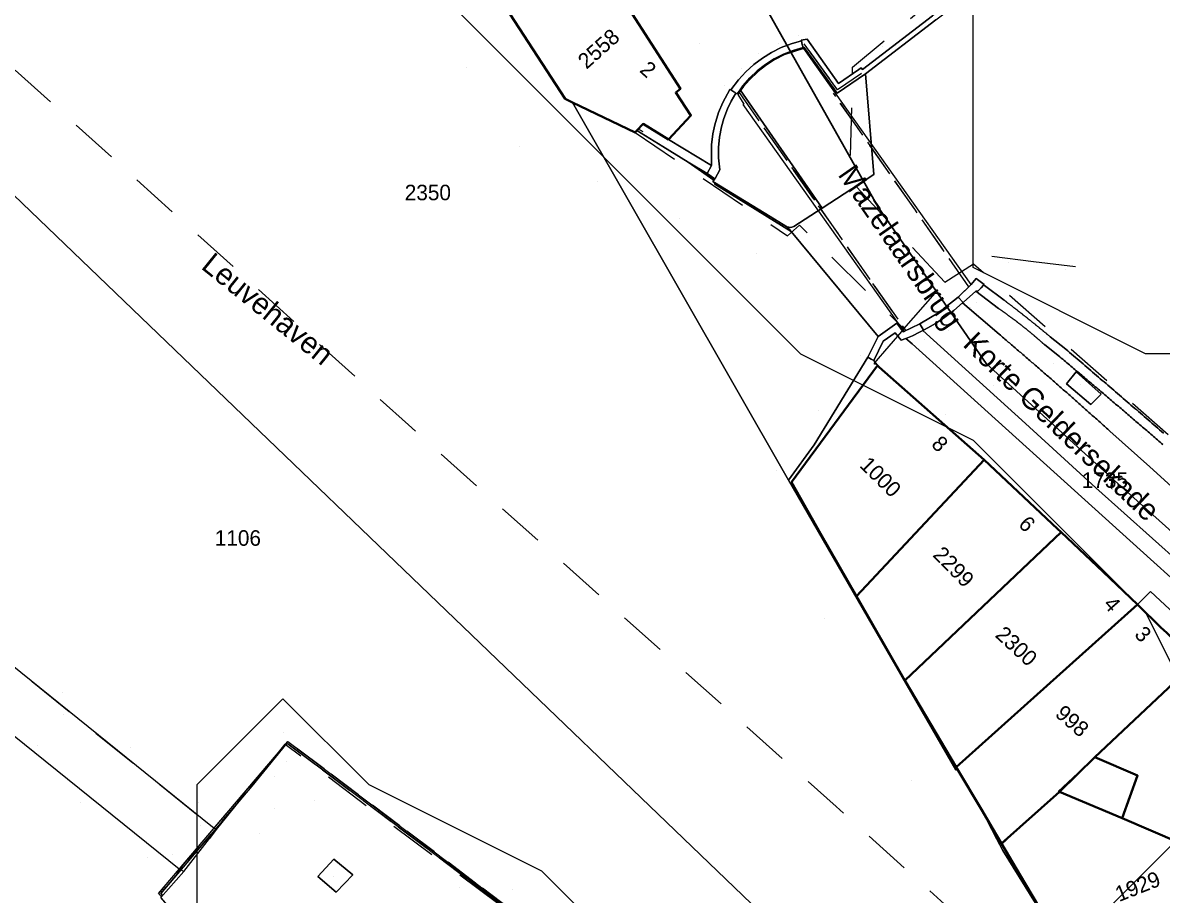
# Model space of a CAD drawing. Header units: metres. Extents: x 0 to 105485, y 0 to 425721.
# Drawn here: x 104727.4 to 104793.5, y 425301.1 to 425351.7 of the extents above; entities that cross this region are included whole.
import ezdxf
from ezdxf.enums import TextEntityAlignment as Align

# ---------------------------------------------------------------- set-up
doc = ezdxf.new("R2010")
doc.units = ezdxf.units.M
doc.header["$MEASUREMENT"] = 0
doc.linetypes.add('IE-TERREINAFSCHEIDING_KUNSTMATIG-SO', pattern=[11, 4, -1, 4, -2])
doc.linetypes.add('KG-PERCEEL-SO', pattern=[19, 5.5, -4, 5.5, -4])
for name, color, linetype, lineweight in [('B-XX-GK-KADEMUUR-G', 150, 'Continuous', 18), ('B-XX-GR-BOOM-G', 90, 'Continuous', 13), ('B-XX-IE-MEUBILAIR-G', 7, 'Continuous', 18), ('B-XX-IE-MEUBILAIR_WATERWEGMEUBILAIR-G', 150, 'Continuous', 18), ('B-XX-IE-TERREINAFSCHEIDING_KUNSTMATIG_HEKWERK-G', 20, 'IE-TERREINAFSCHEIDING_KUNSTMATIG-SO', 18), ('B-XX-IE-TERREINAFSCHEIDING_KUNSTMATIG_MUUR-G', 90, 'IE-TERREINAFSCHEIDING_KUNSTMATIG-SO', 18), ('B-XX-KG-GRENS_PERCEEL-G', 150, 'KG-PERCEEL-SO', 18), ('B-XX-KG-GRENS_PERCEEL-T', 150, 'KG-PERCEEL-SO', 18), ('B-XX-KW-KUNSTWERK_DEK-G', 170, 'Continuous', 18), ('B-XX-KW-KUNSTWERK_REMMINGSWERK-G', 170, 'Continuous', 18), ('B-XX-KW-KUNSTWERK_STEIGER-G', 170, 'Continuous', 18), ('B-XX-OG-BEBOUWING-G', 7, 'Continuous', 35), ('B-XX-OG-BEBOUWING_BORDES-G', 7, 'Continuous', 18), ('B-XX-OG-BEBOUWING_HUISNUMMER-T', 7, 'Continuous', 18), ('B-XX-OG-BEBOUWING_STRAATNAAM-T', 7, 'Continuous', 18), ('B-XX-OG-GRENS-G', 7, 'Continuous', 18), ('B-XX-OG-TERREIN_ERF-G', 7, 'Continuous', 18), ('B-XX-OG-WATER-G', 130, 'Continuous', 18), ('B-XX-OG-WATER_HAVEN-G', 170, 'Continuous', 18), ('B-XX-VH-ONVERHARD_ZAND-G', 210, 'Continuous', 18), ('B-XX-VH-OPENVERHARDING-G', 90, 'Continuous', 18), ('B-XX-VH-OPENVERHARDING_SIERBESTRATING-G', 90, 'Continuous', 18), ('B-XX-VH-OPENVERHARDING_STRAATBAKSTEEN-G', 90, 'Continuous', 18)]:
    doc.layers.add(name, color=color, linetype=linetype, lineweight=lineweight)
doc.layers.add('GIS-WEGVAKKEN', color=2, linetype='Continuous')

msp = doc.modelspace()

# ---------------------------------------------------------------- linework, layer by layer
at = {"layer": 'B-XX-GK-KADEMUUR-G', "ltscale": 0.5}
for points in [[(104772.554, 425350.648), (104772.604, 425350.432), (104772.646, 425350.252), (104772.715, 425350.264), (104774.62, 425347.601), (104776.277, 425348.729), (104780.347, 425351.865), (104781.134, 425352.471), (104784.809, 425355.57), (104788.521, 425358.843), (104795.664, 425365.062), (104819.687, 425386.369), (104819.486, 425386.618), (104795.453, 425365.302), (104788.31, 425359.084), (104784.619, 425355.813), (104780.936, 425352.705), (104780.144, 425352.095), (104776.098, 425348.978), (104776.009, 425349.074), (104775.883, 425348.987), (104774.7, 425348.165), (104772.888, 425350.742), (104772.548, 425350.674)], [(104763.375, 425345.825), (104763.014, 425345.452), (104764.524, 425344.514), (104765.992, 425343.614), (104767.083, 425342.945), (104767.343, 425343.415), (104764.845, 425344.932)], [(104767.083, 425342.945), (104765.992, 425343.614), (104767.48, 425342.567), (104767.541, 425342.647), (104767.344, 425342.785)], [(104767.514, 425342.434), (104767.532, 425342.339), (104771.95, 425339.594), (104771.748, 425339.838), (104770.744, 425340.462)], [(104781.639, 425335.788), (104781.921, 425335.47), (104781.954, 425335.5), (104782.656, 425336.124), (104782.67, 425336.136), (104782.784, 425336.122), (104782.966, 425336.32), (104783.116, 425336.485), (104783.141, 425336.512), (104782.685, 425336.856), (104782.385, 425336.507), (104781.695, 425335.839)], [(104779.427, 425334.236), (104779.636, 425333.869), (104779.886, 425334.011), (104780.327, 425334.261), (104780.869, 425334.618), (104781.388, 425335.007), (104781.892, 425335.445), (104781.921, 425335.47), (104781.639, 425335.788), (104780.934, 425335.213), (104780.552, 425334.922)], [(104776.997, 425333.505), (104776.404, 425332.306), (104776.599, 425332.193), (104776.75, 425332.105), (104777.295, 425333.224), (104777.98, 425333.723), (104778.332, 425333.286), (104778.598, 425333.387), (104778.613, 425333.393), (104778.991, 425333.537), (104779.398, 425333.747), (104779.601, 425333.851), (104779.636, 425333.869), (104779.427, 425334.236), (104778.447, 425333.773), (104778.08, 425334.282)], [(104776.957, 425331.813), (104776.925, 425331.869), (104776.75, 425332.105), (104776.599, 425332.193), (104776.404, 425332.306), (104773.302, 425327.224), (104771.811, 425325.172), (104781.509, 425308.36), (104781.582, 425308.437), (104781.529, 425308.526), (104781.524, 425308.534), (104778.544, 425313.558), (104775.739, 425318.447), (104773.668, 425322.076), (104771.973, 425325.046)], [(104784.146, 425304.114), (104783.646, 425304.956), (104782.984, 425306.072), (104783.882, 425304.36), (104784.238, 425303.7), (104786.729, 425299.673), (104797.486, 425295.824), (104797.352, 425295.188), (104797.224, 425294.37), (104797.322, 425294.352), (104797.449, 425295.167), (104797.587, 425295.81), (104797.299, 425295.928), (104796.505, 425296.253), (104796.344, 425296.307), (104786.795, 425299.755), (104786.337, 425300.42), (104785.236, 425302.276)]]:
    msp.add_lwpolyline(points, close=True, dxfattribs=at)
msp.add_lwpolyline([(104793.539, 425327.901), (104793.428, 425327.997), (104793.318, 425328.093), (104793.207, 425328.189), (104793.096, 425328.284), (104792.985, 425328.38), (104792.875, 425328.476), (104792.764, 425328.571), (104792.653, 425328.667), (104792.542, 425328.763), (104792.431, 425328.858), (104792.321, 425328.954), (104792.21, 425329.049), (104792.099, 425329.145), (104791.988, 425329.241), (104791.877, 425329.336), (104791.766, 425329.432), (104791.655, 425329.527), (104791.544, 425329.623), (104791.434, 425329.718), (104791.323, 425329.814), (104791.212, 425329.909), (104791.101, 425330.005), (104790.99, 425330.1), (104790.879, 425330.196), (104790.768, 425330.291), (104790.657, 425330.387), (104790.546, 425330.482), (104790.435, 425330.578), (104790.324, 425330.673), (104790.213, 425330.768), (104790.102, 425330.864), (104789.991, 425330.959), (104789.88, 425331.055), (104789.769, 425331.15), (104789.658, 425331.245), (104789.546, 425331.341), (104789.435, 425331.436), (104789.324, 425331.531), (104789.213, 425331.626), (104789.102, 425331.722), (104788.991, 425331.817), (104788.88, 425331.912), (104788.769, 425332.007), (104788.657, 425332.103), (104788.546, 425332.198), (104788.435, 425332.293), (104788.324, 425332.388), (104788.213, 425332.484), (104788.101, 425332.579), (104787.99, 425332.674), (104787.879, 425332.769), (104787.879, 425332.769), (104786.97, 425333.49), (104786.97, 425333.49), (104786.944, 425333.512), (104786.917, 425333.534), (104786.891, 425333.556), (104786.864, 425333.578), (104786.838, 425333.6), (104786.812, 425333.622), (104786.785, 425333.644), (104786.759, 425333.666), (104786.732, 425333.688), (104786.706, 425333.71), (104786.679, 425333.731), (104786.653, 425333.753), (104786.626, 425333.775), (104786.6, 425333.797), (104786.573, 425333.819), (104786.547, 425333.841), (104786.52, 425333.862), (104786.494, 425333.884), (104786.467, 425333.906), (104786.441, 425333.928), (104786.414, 425333.95), (104786.388, 425333.971), (104786.361, 425333.993), (104786.334, 425334.015), (104786.308, 425334.036), (104786.281, 425334.058), (104786.254, 425334.08), (104786.228, 425334.101), (104786.201, 425334.123), (104786.174, 425334.145), (104786.148, 425334.166), (104786.121, 425334.188), (104786.094, 425334.21), (104786.068, 425334.231), (104786.041, 425334.253), (104786.014, 425334.274), (104785.987, 425334.296), (104785.961, 425334.317), (104785.934, 425334.339), (104785.907, 425334.36), (104785.88, 425334.382), (104785.853, 425334.403), (104785.827, 425334.425), (104785.8, 425334.446), (104785.773, 425334.468), (104785.746, 425334.489), (104785.719, 425334.51), (104785.692, 425334.532), (104785.666, 425334.553), (104785.639, 425334.575), (104785.612, 425334.596), (104785.585, 425334.617), (104785.558, 425334.639), (104785.531, 425334.66), (104785.504, 425334.681), (104785.477, 425334.703), (104785.45, 425334.724), (104785.423, 425334.745), (104785.396, 425334.766), (104785.369, 425334.788), (104785.342, 425334.809), (104785.315, 425334.83), (104785.288, 425334.851), (104785.261, 425334.872), (104785.234, 425334.894), (104785.207, 425334.915), (104785.18, 425334.936), (104785.153, 425334.957), (104785.126, 425334.978), (104785.099, 425334.999), (104785.071, 425335.02), (104785.044, 425335.041), (104785.017, 425335.062), (104784.99, 425335.083), (104784.963, 425335.104), (104784.936, 425335.125), (104784.909, 425335.146), (104784.881, 425335.167), (104784.854, 425335.188), (104784.827, 425335.209), (104784.8, 425335.23), (104784.772, 425335.251), (104784.745, 425335.272), (104784.718, 425335.293), (104784.691, 425335.314), (104784.663, 425335.335), (104784.636, 425335.356), (104784.609, 425335.377), (104784.582, 425335.397), (104784.554, 425335.418), (104784.527, 425335.439), (104784.5, 425335.46), (104784.472, 425335.481), (104784.445, 425335.501), (104784.418, 425335.522), (104784.39, 425335.543), (104784.363, 425335.564), (104784.335, 425335.584), (104784.308, 425335.605), (104784.308, 425335.605), (104783.164, 425336.449), (104783.116, 425336.485), (104782.966, 425336.32), (104782.784, 425336.122), (104782.67, 425336.136), (104782.656, 425336.124), (104783.985, 425335.12), (104784.013, 425335.101), (104784.041, 425335.082), (104784.069, 425335.062), (104784.097, 425335.043), (104784.126, 425335.023), (104784.154, 425335.004), (104784.182, 425334.985), (104784.21, 425334.965), (104784.237, 425334.946), (104784.265, 425334.926), (104784.293, 425334.906), (104784.321, 425334.887), (104784.349, 425334.867), (104784.377, 425334.847), (104784.405, 425334.828), (104784.432, 425334.808), (104784.46, 425334.788), (104784.488, 425334.768), (104784.515, 425334.748), (104784.543, 425334.728), (104784.571, 425334.708), (104784.598, 425334.688), (104784.626, 425334.668), (104784.653, 425334.648), (104784.681, 425334.628), (104784.708, 425334.608), (104784.736, 425334.587), (104784.763, 425334.567), (104784.791, 425334.547), (104784.818, 425334.526), (104784.845, 425334.506), (104784.873, 425334.486), (104784.9, 425334.465), (104784.927, 425334.445), (104784.954, 425334.424), (104784.982, 425334.403), (104785.009, 425334.383), (104785.036, 425334.362), (104785.063, 425334.342), (104785.09, 425334.321), (104785.117, 425334.3), (104785.144, 425334.279), (104785.171, 425334.258), (104785.198, 425334.238), (104785.225, 425334.217), (104785.252, 425334.196), (104785.279, 425334.175), (104785.306, 425334.154), (104785.332, 425334.133), (104785.359, 425334.112), (104785.386, 425334.09), (104785.413, 425334.069), (104785.439, 425334.048), (104785.466, 425334.027), (104785.493, 425334.005), (104785.519, 425333.984), (104785.546, 425333.963), (104785.573, 425333.941), (104785.599, 425333.92), (104785.626, 425333.899), (104785.652, 425333.877), (104785.678, 425333.855), (104785.705, 425333.834), (104785.731, 425333.812), (104785.758, 425333.791), (104785.784, 425333.769), (104785.81, 425333.747), (104785.836, 425333.725), (104785.863, 425333.704), (104785.889, 425333.682), (104785.915, 425333.66), (104785.941, 425333.638), (104785.967, 425333.616), (104785.993, 425333.594), (104786.019, 425333.572), (104786.045, 425333.55), (104786.071, 425333.528), (104786.097, 425333.506), (104786.123, 425333.484), (104786.149, 425333.461), (104786.175, 425333.439), (104786.201, 425333.417), (104786.227, 425333.395), (104786.252, 425333.372), (104786.278, 425333.35), (104786.304, 425333.328), (104786.329, 425333.305), (104786.355, 425333.283), (104786.381, 425333.26), (104786.406, 425333.238), (104786.432, 425333.215), (104786.457, 425333.192), (104786.483, 425333.17), (104786.508, 425333.147), (104786.534, 425333.124), (104786.559, 425333.102), (104786.584, 425333.079), (104786.61, 425333.056), (104786.635, 425333.033), (104786.635, 425333.033), (104787.541, 425332.313), (104787.541, 425332.313), (104787.62, 425332.247), (104787.699, 425332.181), (104787.778, 425332.115), (104787.857, 425332.048), (104787.936, 425331.982), (104788.015, 425331.916), (104788.094, 425331.85), (104788.173, 425331.784), (104788.252, 425331.717), (104788.331, 425331.651), (104788.409, 425331.585), (104788.488, 425331.518), (104788.567, 425331.452), (104788.646, 425331.386), (104788.725, 425331.319), (104788.804, 425331.253), (104788.882, 425331.187), (104788.961, 425331.12), (104789.04, 425331.054), (104789.119, 425330.987), (104789.197, 425330.921), (104789.276, 425330.854), (104789.355, 425330.788), (104789.434, 425330.721), (104789.512, 425330.655), (104789.591, 425330.588), (104789.669, 425330.521), (104789.748, 425330.455), (104789.827, 425330.388), (104789.905, 425330.322), (104789.984, 425330.255), (104790.062, 425330.188), (104790.141, 425330.121), (104790.219, 425330.055), (104790.298, 425329.988), (104790.376, 425329.921), (104790.455, 425329.854), (104790.533, 425329.788), (104790.612, 425329.721), (104790.69, 425329.654), (104790.769, 425329.587), (104790.847, 425329.52), (104790.925, 425329.453), (104791.004, 425329.387), (104791.082, 425329.32), (104791.16, 425329.253), (104791.239, 425329.186), (104791.317, 425329.119), (104791.395, 425329.052), (104791.474, 425328.985), (104791.552, 425328.918), (104791.63, 425328.851), (104791.708, 425328.784), (104791.787, 425328.717), (104791.865, 425328.649), (104791.943, 425328.582), (104792.021, 425328.515), (104792.099, 425328.448), (104792.177, 425328.381), (104792.256, 425328.314), (104792.334, 425328.246), (104792.412, 425328.179), (104792.49, 425328.112), (104792.568, 425328.045), (104792.646, 425327.977), (104792.724, 425327.91), (104792.802, 425327.843), (104792.88, 425327.775), (104792.958, 425327.708), (104793.036, 425327.641), (104793.114, 425327.573), (104793.192, 425327.506), (104793.27, 425327.438), (104793.348, 425327.371), (104793.425, 425327.304), (104793.503, 425327.236)], dxfattribs=at)
at = {"layer": 'B-XX-GR-BOOM-G', "color": 0, "true_color": 0x604a38}
for points in [[(104788.739, 425330.716, 2.736), (104788.739, 425330.716, 5.536)], [(104745.442, 425302.186, 2.483), (104745.442, 425302.186, 5.283)]]:
    msp.add_polyline3d(points, dxfattribs=at)
at = {"layer": 'B-XX-IE-MEUBILAIR-G', "color": 0, "true_color": 0x604a38}
for points in [[(104772.375, 425350.968, 2.514), (104772.375, 425350.968, 5.514)], [(104766.65, 425350.509, 2.538), (104766.65, 425350.509, 4.038)], [(104771.208, 425350.508, 2.463), (104771.208, 425350.508, 5.463)], [(104777.255, 425350.343, 2.344), (104777.255, 425350.343, 3.844)], [(104770.052, 425349.91, 2.382), (104770.052, 425349.91, 5.382)], [(104769.056, 425349.037, 2.351), (104769.056, 425349.037, 5.351)], [(104768.109, 425348.064, 2.309), (104768.109, 425348.064, 5.309)], [(104782.339, 425335.179, 2.713), (104782.339, 425335.179, 5.713)], [(104782.718, 425335.499, 2.726), (104782.718, 425335.499, 5.726)], [(104781.081, 425333.876, 2.617), (104781.081, 425333.876, 5.617)], [(104779.675, 425333.316, 2.524), (104779.675, 425333.316, 5.524)], [(104783.711, 425330.678, 2.627), (104783.711, 425330.678, 4.127)], [(104780.885, 425328.973, 0), (104780.885, 425328.973, 1.5)], [(104741.999, 425308.002, 2.44), (104741.999, 425308.002, 3.94)], [(104744.34, 425306.572, 2.448), (104744.34, 425306.572, 5.448)], [(104742.015, 425306.132, 2.455), (104742.015, 425306.132, 5.455)], [(104741.153, 425304.656, 2.473), (104741.153, 425304.656, 3.973)], [(104752.713, 425301.526, 2.255), (104752.713, 425301.526, 3.755)]]:
    msp.add_polyline3d(points, dxfattribs=at)
at = {"layer": 'B-XX-IE-MEUBILAIR_WATERWEGMEUBILAIR-G', "color": 0, "true_color": 0x604a38}
for points in [[(104753.137, 425349.094, 0), (104753.137, 425349.094, 1.5)], [(104756.233, 425344.504, 0), (104756.233, 425344.504, 1.5)], [(104760.706, 425342.512, 0), (104760.706, 425342.512, 1.5)], [(104765.497, 425340.338, 0), (104765.497, 425340.338, 1.5)], [(104769.976, 425338.337, 0), (104769.976, 425338.337, 1.5)], [(104784.569, 425337.8, 0), (104784.569, 425337.8, 1.5)], [(104787.884, 425337.401, 0), (104787.884, 425337.401, 1.5)], [(104775.957, 425332.42, 1.84), (104775.957, 425332.42, 3.34)], [(104787.15, 425331.92, 2.726), (104787.15, 425331.92, 4.226)], [(104773.557, 425329.22, 0), (104773.557, 425329.22, 1.5)], [(104792.266, 425327.667, 2.761), (104792.266, 425327.667, 4.261)], [(104771.117, 425325.71, 0), (104771.117, 425325.71, 1.5)], [(104773.886, 425317.165, 0), (104773.886, 425317.165, 1.5)], [(104729.712, 425312.832, 0), (104729.712, 425312.832, 1.5)], [(104729.788, 425311.61, 0), (104729.788, 425311.61, 1.5)], [(104742.557, 425310.523, 0), (104742.557, 425310.523, 1.5)], [(104728.281, 425309.809, 0), (104728.281, 425309.809, 1.5)], [(104733.669, 425309.694, 0), (104733.669, 425309.694, 1.5)], [(104742.683, 425308.855, 2.455), (104742.683, 425308.855, 3.955)], [(104778.939, 425307.763, 0), (104778.939, 425307.763, 1.5)], [(104730.777, 425306.478, 0), (104730.777, 425306.478, 1.5)], [(104737.626, 425306.466, 2.452), (104737.626, 425306.466, 3.952)], [(104737.731, 425305.155, 2.456), (104737.731, 425305.155, 3.956)], [(104734.674, 425303.281, 0), (104734.674, 425303.281, 1.5)], [(104736.106, 425303.475, 2.463), (104736.106, 425303.475, 3.963)], [(104755.79, 425301.447, 1.886), (104755.79, 425301.447, 3.386)]]:
    msp.add_polyline3d(points, dxfattribs=at)
at = {"layer": 'B-XX-IE-TERREINAFSCHEIDING_KUNSTMATIG_HEKWERK-G', "ltscale": 0.5, "flags": 128}
for points in [[(104776.041, 425348.752), (104774.651, 425347.795), (104772.721, 425350.48)], [(104768.946, 425347.642), (104778.596, 425333.843)], [(104782.262, 425336.388), (104774.409, 425347.611)]]:
    msp.add_lwpolyline(points, dxfattribs=at)
at = {"layer": 'B-XX-IE-TERREINAFSCHEIDING_KUNSTMATIG_HEKWERK-G', "color": 0, "ltscale": 0.5, "true_color": 0x8c7868}
for points in [[(104776.041, 425348.752, 2.449), (104774.651, 425347.795, 1.842), (104773.686, 425349.138, 2.119), (104772.721, 425350.48, 2.406)], [(104768.946, 425347.642, 2.037), (104770.554, 425345.342, 1.72), (104772.163, 425343.042, 1.748), (104773.771, 425340.742, 1.722), (104775.379, 425338.443, 0), (104776.988, 425336.143, 0), (104778.596, 425333.843, 2.658)], [(104782.262, 425336.388, 2.463), (104780.691, 425338.633, 0), (104779.121, 425340.877, 0), (104777.55, 425343.122, 1.763), (104775.98, 425345.366, 1.774), (104774.409, 425347.611, 1.769)]]:
    msp.add_polyline3d(points, dxfattribs=at)
at = {"layer": 'B-XX-IE-TERREINAFSCHEIDING_KUNSTMATIG_MUUR-G', "ltscale": 0.5}
for points in [[(104772.646, 425350.252), (104772.604, 425350.432), (104772.554, 425350.648), (104771.96, 425350.478), (104771.378, 425350.251), (104770.819, 425349.972), (104770.289, 425349.643), (104769.791, 425349.266), (104769.329, 425348.845), (104768.909, 425348.383), (104768.463, 425347.801), (104768.637, 425347.688), (104768.708, 425347.642), (104768.752, 425347.613), (104768.82, 425347.567), (104768.996, 425347.812), (104769.164, 425348.045), (104769.56, 425348.497), (104769.997, 425348.91), (104770.472, 425349.278), (104770.98, 425349.6), (104771.517, 425349.871), (104772.076, 425350.09)], [(104767.55, 425342.658), (104767.826, 425343.174), (104767.75, 425343.866), (104767.747, 425344.467), (104767.802, 425345.064), (104767.914, 425345.654), (104768.049, 425346.136), (104768.262, 425346.697), (104768.48, 425347.147), (104768.752, 425347.613), (104768.708, 425347.642), (104768.637, 425347.688), (104768.463, 425347.801), (104768.41, 425347.825), (104767.991, 425347.072), (104767.746, 425346.481), (104767.53, 425345.767), (104767.422, 425345.245), (104767.344, 425344.61), (104767.343, 425343.415), (104767.083, 425342.945), (104767.344, 425342.785), (104767.541, 425342.647)], [(104735.285, 425301.213), (104735.451, 425301.011), (104735.518, 425301.087), (104735.415, 425301.212), (104740.695, 425307.423), (104742.72, 425309.916), (104742.777, 425309.873), (104742.791, 425309.889), (104755.523, 425300.289), (104754.155, 425298.617), (104754.3, 425298.636), (104755.666, 425300.306), (104742.776, 425310.026)]]:
    msp.add_lwpolyline(points, close=True, dxfattribs=at)
at = {"layer": 'B-XX-KG-GRENS_PERCEEL-G', "ltscale": 0.5, "flags": 128}
for points in [[(104780.858, 425336.653), (104775.372, 425342.582), (104775.524, 425349.114), (104819.798, 425386.391)], [(104712.877, 425361.675), (104749.777, 425328.377), (104774.561, 425306.247), (104796.318, 425286.683)], [(104760.882, 425355.117), (104765.541, 425347.863), (104765.271, 425347.657), (104766.15, 425346.308), (104764.585, 425344.657), (104763.075, 425345.536), (104762.924, 425345.329)], [(104755.432, 425352.556), (104758.865, 425347.277), (104762.924, 425345.329)], [(104762.924, 425345.329), (104771.756, 425339.333), (104772.434, 425339.963), (104778.498, 425333.946)], [(104691.033, 425343.373), (104715.678, 425323.4), (104738.415, 425305.059), (104738.652, 425304.907)], [(104780.858, 425336.653), (104782.532, 425337.716), (104800.173, 425322.245)], [(104778.498, 425333.946), (104780.858, 425336.653)], [(104778.498, 425333.946), (104776.751, 425331.943), (104776.957, 425331.813)], [(104776.957, 425331.813), (104771.973, 425325.046), (104775.739, 425318.447)], [(104776.957, 425331.813), (104783.04, 425326.447), (104783.148, 425326.352)], [(104783.148, 425326.352), (104775.739, 425318.447)], [(104783.148, 425326.352), (104787.607, 425322.153)], [(104787.607, 425322.153), (104778.544, 425313.558)], [(104787.607, 425322.153), (104791.321, 425318.651), (104792.036, 425317.958)], [(104775.739, 425318.447), (104778.143, 425314.233), (104778.544, 425313.558)], [(104792.036, 425317.958), (104781.524, 425308.534)], [(104792.036, 425317.958), (104795.329, 425314.764), (104795.452, 425314.654)], [(104787.433, 425307.117), (104795.452, 425314.654)], [(104778.544, 425313.558), (104781.524, 425308.534)], [(104738.652, 425304.907), (104742.634, 425309.868), (104747.449, 425306.215), (104755.339, 425300.356), (104753.981, 425298.614), (104766.51, 425289.401), (104771.706, 425285.621)], [(104781.524, 425308.534), (104781.617, 425308.377), (104784.178, 425304.058)], [(104784.178, 425304.058), (104787.433, 425307.117)], [(104787.433, 425307.117), (104791.155, 425305.581), (104799.318, 425302.087)], [(104657.719, 425302.261), (104677.519, 425287.619), (104703.287, 425268.71), (104717.944, 425257.927), (104723.08, 425253.586), (104734.157, 425265.024), (104748.088, 425278.933), (104745.296, 425285.275), (104741.925, 425293.29), (104735.425, 425300.981), (104736.75, 425302.485), (104738.652, 425304.907)], [(104784.178, 425304.058), (104786.337, 425300.42), (104797.861, 425295.702)]]:
    msp.add_lwpolyline(points, dxfattribs=at)
at = {"layer": 'B-XX-KW-KUNSTWERK_DEK-G', "ltscale": 0.5}
msp.add_lwpolyline([(104778.483, 425333.789), (104778.596, 425333.843), (104779.427, 425334.236), (104780.552, 425334.922), (104780.934, 425335.213), (104781.695, 425335.839), (104782.262, 425336.388), (104782.385, 425336.507), (104772.696, 425350.209), (104771.544, 425349.833), (104770.988, 425349.534), (104770.546, 425349.248), (104770.047, 425348.861), (104769.543, 425348.389), (104769.196, 425347.999), (104768.946, 425347.642), (104768.865, 425347.526), (104769.213, 425346.981), (104769.164, 425346.955)], close=True, dxfattribs=at)
at = {"layer": 'B-XX-KW-KUNSTWERK_REMMINGSWERK-G', "color": 0, "ltscale": 0.5, "true_color": 0x808080}
msp.add_polyline3d([(104788.435, 425337.534, 0), (104786.008, 425337.837, 0), (104783.582, 425338.14, 0)], dxfattribs=at)
at = {"layer": 'B-XX-KW-KUNSTWERK_STEIGER-G', "ltscale": 0.5}
msp.add_lwpolyline([(104690.964, 425343.429), (104688.914, 425341.039), (104712.654, 425321.823), (104736.484, 425302.637), (104736.75, 425302.485), (104738.652, 425304.907), (104738.415, 425305.059), (104715.678, 425323.4)], close=True, dxfattribs=at)
at = {"layer": 'B-XX-OG-BEBOUWING-G', "ltscale": 0.5}
for points in [[(104755.432, 425352.556), (104755.654, 425352.214), (104758.865, 425347.277), (104759.286, 425347.075), (104762.924, 425345.329), (104763.014, 425345.452), (104763.375, 425345.825), (104764.845, 425344.932), (104766.15, 425346.308), (104765.271, 425347.657), (104765.541, 425347.863), (104760.882, 425355.117), (104759.821, 425356.171)], [(104771.973, 425325.046), (104773.668, 425322.076), (104775.739, 425318.447), (104783.148, 425326.352), (104777.057, 425331.724), (104776.957, 425331.813)], [(104787.606, 425322.152), (104787.398, 425322.348), (104783.148, 425326.352), (104775.739, 425318.447), (104778.544, 425313.558)], [(104792.036, 425317.958), (104790.047, 425319.852), (104787.606, 425322.152), (104778.544, 425313.558), (104781.524, 425308.534)], [(104781.524, 425308.534), (104781.529, 425308.526), (104781.582, 425308.437), (104782.984, 425306.072), (104783.646, 425304.956), (104784.146, 425304.114), (104787.508, 425307.108), (104789.554, 425309.111), (104795.452, 425314.654), (104795.136, 425314.951), (104794.011, 425316.042), (104793.946, 425316.105), (104793.747, 425316.298), (104793.547, 425316.493), (104793.416, 425316.619), (104792.036, 425317.958)], [(104791.155, 425305.581), (104799.312, 425302.062), (104801.242, 425310.568), (104797.465, 425313.234), (104796.99, 425313.569), (104795.598, 425314.551), (104795.452, 425314.654), (104789.554, 425309.111), (104792.044, 425308.043)], [(104799.312, 425302.062), (104791.155, 425305.581), (104787.508, 425307.108), (104784.146, 425304.114), (104785.236, 425302.276), (104786.337, 425300.42), (104786.795, 425299.755), (104796.344, 425296.307), (104796.505, 425296.253), (104797.299, 425295.928), (104797.587, 425295.81), (104797.699, 425295.764), (104797.772, 425295.734), (104797.867, 425295.695), (104797.875, 425295.731), (104797.931, 425295.975), (104798.029, 425296.409), (104798.83, 425299.937)]]:
    msp.add_lwpolyline(points, close=True, dxfattribs=at)
at = {"layer": 'B-XX-OG-BEBOUWING_BORDES-G', "ltscale": 0.5}
msp.add_lwpolyline([(104792.036, 425317.958), (104793.416, 425316.619), (104793.547, 425316.493), (104793.747, 425316.298), (104793.946, 425316.105), (104794.011, 425316.042), (104794.845, 425316.798), (104794.725, 425316.91), (104794.523, 425317.098), (104794.319, 425317.289), (104794.186, 425317.413), (104792.781, 425318.725)], close=True, dxfattribs=at)
at = {"layer": 'B-XX-OG-GRENS-G'}
for points in [[(104807.5, 425332.5, 2.715), (104792.5, 425332.5, 2.764), (104782.5, 425337.5, 2.343), (104782.5, 425352.5, 2.123), (104787.5, 425357.5, 1.765), (104792.5, 425362.5, 2.151), (104802.5, 425367.5, 2.237)], [(104752.5, 425352.5, 0.509), (104757.5, 425347.5, 0.509), (104762.5, 425342.5, 0.864), (104772.5, 425332.5, 0.978), (104782.5, 425327.5, 2.523), (104792.5, 425317.5, 2.863), (104797.5, 425307.5, 3.573), (104787.5, 425297.5, 0.758), (104797.5, 425287.5, 3.522), (104792.5, 425282.5, 4.114), (104787.5, 425282.5, 4.104), (104782.5, 425282.5, 3.745), (104772.5, 425287.5, 2.106), (104767.5, 425292.5, 1.89), (104762.5, 425297.5, 1.868), (104757.5, 425302.5, 1.888), (104747.5, 425307.5, 2.433), (104742.5, 425312.5, 2.414), (104737.5, 425307.5, 2.431), (104737.5, 425302.5, 2.396), (104737.5, 425297.5, 2.196), (104742.5, 425287.5, 2.134), (104742.5, 425277.5, 2.049), (104737.5, 425272.5, 1.968)]]:
    msp.add_polyline3d(points, dxfattribs=at)
at = {"layer": 'B-XX-OG-TERREIN_ERF-G', "ltscale": 0.5}
msp.add_lwpolyline([(104792.044, 425308.043), (104789.554, 425309.111), (104787.508, 425307.108), (104791.155, 425305.581)], close=True, dxfattribs=at)
at = {"layer": 'B-XX-OG-WATER-G', "ltscale": 0.5}
for points in [[(104673.809, 425392.719), (104783.902, 425286.914), (104779.387, 425281.026), (104779.379, 425280.378), (104779.984, 425281.145), (104780.032, 425281.131), (104780.104, 425281.115), (104781.879, 425280.721), (104782.199, 425281.981), (104782.277, 425282.299), (104793.802, 425279.529)], [(104737.541, 425268.432), (104748.018, 425278.774), (104741.71, 425293.387), (104737.208, 425298.872), (104735.425, 425300.981), (104735.451, 425301.011), (104735.285, 425301.213), (104742.776, 425310.026), (104755.666, 425300.306), (104754.3, 425298.636), (104768.622, 425288.383), (104775.61, 425283.319), (104779.379, 425280.378), (104779.387, 425281.026), (104783.902, 425286.914), (104673.809, 425392.719)], [(104797.486, 425295.824), (104786.729, 425299.673), (104784.238, 425303.7), (104783.882, 425304.36), (104782.984, 425306.072), (104781.582, 425308.437), (104781.509, 425308.36), (104771.811, 425325.172), (104759.286, 425347.075), (104758.865, 425347.277), (104755.654, 425352.214)]]:
    msp.add_lwpolyline(points, dxfattribs=at)
msp.add_lwpolyline([(104762.924, 425345.329), (104759.286, 425347.075), (104771.811, 425325.172), (104773.302, 425327.224), (104776.404, 425332.306), (104776.997, 425333.505), (104771.95, 425339.594), (104767.532, 425342.339), (104767.514, 425342.434), (104767.422, 425342.49), (104767.48, 425342.567), (104765.992, 425343.614), (104764.524, 425344.514), (104763.014, 425345.452)], close=True, dxfattribs=at)
at = {"layer": 'B-XX-OG-WATER_HAVEN-G', "ltscale": 0.5}
msp.add_lwpolyline([(104780.347, 425351.865), (104776.277, 425348.729), (104776.753, 425342.9), (104773.761, 425340.942), (104772.122, 425339.87), (104771.941, 425339.821), (104771.731, 425339.859), (104771.748, 425339.838), (104771.95, 425339.594), (104776.997, 425333.505), (104778.08, 425334.282), (104778.447, 425333.773), (104779.427, 425334.236), (104780.552, 425334.922), (104780.934, 425335.213), (104781.639, 425335.788), (104781.695, 425335.839), (104782.385, 425336.507), (104782.685, 425336.856), (104783.141, 425336.512), (104783.116, 425336.485), (104783.164, 425336.449), (104784.308, 425335.605), (104784.308, 425335.605), (104784.335, 425335.584), (104784.363, 425335.564), (104784.39, 425335.543), (104784.418, 425335.522), (104784.445, 425335.501), (104784.472, 425335.481), (104784.5, 425335.46), (104784.527, 425335.439), (104784.554, 425335.418), (104784.582, 425335.397), (104784.609, 425335.377), (104784.636, 425335.356), (104784.663, 425335.335), (104784.691, 425335.314), (104784.718, 425335.293), (104784.745, 425335.272), (104784.772, 425335.251), (104784.8, 425335.23), (104784.827, 425335.209), (104784.854, 425335.188), (104784.881, 425335.167), (104784.909, 425335.146), (104784.936, 425335.125), (104784.963, 425335.104), (104784.99, 425335.083), (104785.017, 425335.062), (104785.044, 425335.041), (104785.071, 425335.02), (104785.099, 425334.999), (104785.126, 425334.978), (104785.153, 425334.957), (104785.18, 425334.936), (104785.207, 425334.915), (104785.234, 425334.894), (104785.261, 425334.872), (104785.288, 425334.851), (104785.315, 425334.83), (104785.342, 425334.809), (104785.369, 425334.788), (104785.396, 425334.766), (104785.423, 425334.745), (104785.45, 425334.724), (104785.477, 425334.703), (104785.504, 425334.681), (104785.531, 425334.66), (104785.558, 425334.639), (104785.585, 425334.617), (104785.612, 425334.596), (104785.639, 425334.575), (104785.666, 425334.553), (104785.692, 425334.532), (104785.719, 425334.51), (104785.746, 425334.489), (104785.773, 425334.468), (104785.8, 425334.446), (104785.827, 425334.425), (104785.853, 425334.403), (104785.88, 425334.382), (104785.907, 425334.36), (104785.934, 425334.339), (104785.961, 425334.317), (104785.987, 425334.296), (104786.014, 425334.274), (104786.041, 425334.253), (104786.068, 425334.231), (104786.094, 425334.21), (104786.121, 425334.188), (104786.148, 425334.166), (104786.174, 425334.145), (104786.201, 425334.123), (104786.228, 425334.101), (104786.254, 425334.08), (104786.281, 425334.058), (104786.308, 425334.036), (104786.334, 425334.015), (104786.361, 425333.993), (104786.388, 425333.971), (104786.414, 425333.95), (104786.441, 425333.928), (104786.467, 425333.906), (104786.494, 425333.884), (104786.52, 425333.862), (104786.547, 425333.841), (104786.573, 425333.819), (104786.6, 425333.797), (104786.626, 425333.775), (104786.653, 425333.753), (104786.679, 425333.731), (104786.706, 425333.71), (104786.732, 425333.688), (104786.759, 425333.666), (104786.785, 425333.644), (104786.812, 425333.622), (104786.838, 425333.6), (104786.864, 425333.578), (104786.891, 425333.556), (104786.917, 425333.534), (104786.944, 425333.512), (104786.97, 425333.49), (104786.97, 425333.49), (104787.879, 425332.769), (104787.879, 425332.769), (104787.99, 425332.674), (104788.101, 425332.579), (104788.213, 425332.484), (104788.324, 425332.388), (104788.435, 425332.293), (104788.546, 425332.198), (104788.657, 425332.103), (104788.769, 425332.007), (104788.88, 425331.912), (104788.991, 425331.817), (104789.102, 425331.722), (104789.213, 425331.626), (104789.324, 425331.531), (104789.435, 425331.436), (104789.546, 425331.341), (104789.658, 425331.245), (104789.769, 425331.15), (104789.88, 425331.055), (104789.991, 425330.959), (104790.102, 425330.864), (104790.213, 425330.768), (104790.324, 425330.673), (104790.435, 425330.578), (104790.546, 425330.482), (104790.657, 425330.387), (104790.768, 425330.291), (104790.879, 425330.196), (104790.99, 425330.1), (104791.101, 425330.005), (104791.212, 425329.909), (104791.323, 425329.814), (104791.434, 425329.718), (104791.544, 425329.623), (104791.655, 425329.527), (104791.766, 425329.432), (104791.877, 425329.336), (104791.988, 425329.241), (104792.099, 425329.145), (104792.21, 425329.049), (104792.321, 425328.954), (104792.431, 425328.858), (104792.542, 425328.763), (104792.653, 425328.667), (104792.764, 425328.571), (104792.875, 425328.476), (104792.985, 425328.38), (104793.096, 425328.284), (104793.207, 425328.189), (104793.318, 425328.093), (104793.428, 425327.997), (104793.539, 425327.901)], dxfattribs=at)
at = {"layer": 'B-XX-VH-ONVERHARD_ZAND-G', "ltscale": 0.5}
for points in [[(104789.921, 425330.161), (104788.483, 425331.448), (104787.92, 425330.761), (104789.338, 425329.556)], [(104745.453, 425303.199), (104744.519, 425302.196), (104745.582, 425301.292), (104746.545, 425302.294)]]:
    msp.add_lwpolyline(points, close=True, dxfattribs=at)
at = {"layer": 'B-XX-VH-OPENVERHARDING-G', "ltscale": 0.5}
for points in [[(104760.882, 425355.117), (104765.541, 425347.863), (104765.271, 425347.657), (104766.15, 425346.308), (104764.845, 425344.932), (104767.343, 425343.415), (104767.344, 425344.61), (104767.422, 425345.245), (104767.53, 425345.767), (104767.746, 425346.481), (104767.991, 425347.072), (104768.41, 425347.825), (104768.463, 425347.801), (104768.909, 425348.383), (104769.329, 425348.845), (104769.791, 425349.266), (104770.289, 425349.643), (104770.819, 425349.972), (104771.378, 425350.251), (104771.96, 425350.478), (104772.554, 425350.648), (104772.548, 425350.674), (104772.888, 425350.742), (104774.7, 425348.165), (104775.883, 425348.987), (104776.009, 425349.074), (104776.098, 425348.978), (104780.144, 425352.095)], [(104755.523, 425300.289), (104742.791, 425309.889), (104742.777, 425309.873), (104742.72, 425309.916), (104740.695, 425307.423), (104735.415, 425301.212), (104735.518, 425301.087)]]:
    msp.add_lwpolyline(points, dxfattribs=at)
for points in [[(104778.483, 425333.789), (104778.596, 425333.843), (104779.427, 425334.236), (104780.552, 425334.922), (104780.934, 425335.213), (104781.695, 425335.839), (104782.262, 425336.388), (104782.385, 425336.507), (104772.696, 425350.209), (104771.544, 425349.833), (104770.988, 425349.534), (104770.546, 425349.248), (104770.047, 425348.861), (104769.543, 425348.389), (104769.196, 425347.999), (104768.946, 425347.642), (104768.865, 425347.526), (104769.213, 425346.981), (104769.164, 425346.955)], [(104776.277, 425348.729), (104774.62, 425347.601), (104772.715, 425350.264), (104772.646, 425350.252), (104772.076, 425350.09), (104771.517, 425349.871), (104770.98, 425349.6), (104770.472, 425349.278), (104769.997, 425348.91), (104769.56, 425348.497), (104769.164, 425348.045), (104768.996, 425347.812), (104773.761, 425340.942), (104776.753, 425342.9)], [(104768.996, 425347.812), (104768.82, 425347.567), (104768.752, 425347.613), (104768.48, 425347.147), (104768.262, 425346.697), (104768.049, 425346.136), (104767.914, 425345.654), (104767.802, 425345.064), (104767.747, 425344.467), (104767.75, 425343.866), (104767.826, 425343.174), (104767.55, 425342.658), (104767.541, 425342.647), (104767.48, 425342.567), (104767.422, 425342.49), (104767.514, 425342.434), (104770.744, 425340.462), (104771.748, 425339.838), (104771.731, 425339.859), (104771.941, 425339.821), (104772.122, 425339.87), (104773.761, 425340.942)], [(104794.319, 425317.289), (104794.186, 425317.413), (104792.781, 425318.725), (104792.036, 425317.958), (104793.416, 425316.619), (104793.547, 425316.493), (104793.747, 425316.298), (104793.946, 425316.105), (104794.011, 425316.042), (104794.845, 425316.798), (104794.725, 425316.91), (104794.523, 425317.098)], [(104744.519, 425302.196), (104745.453, 425303.199), (104746.545, 425302.294), (104745.582, 425301.292)]]:
    msp.add_lwpolyline(points, close=True, dxfattribs=at)
at = {"layer": 'B-XX-VH-OPENVERHARDING_SIERBESTRATING-G', "ltscale": 0.5}
msp.add_lwpolyline([(104799.519, 425319.808), (104792.758, 425325.945), (104790.438, 425328.008), (104790.438, 425328.008), (104790.374, 425328.066), (104790.31, 425328.123), (104790.246, 425328.181), (104790.182, 425328.239), (104790.118, 425328.297), (104790.054, 425328.354), (104789.99, 425328.412), (104789.926, 425328.469), (104789.862, 425328.527), (104789.797, 425328.585), (104789.733, 425328.642), (104789.669, 425328.7), (104789.605, 425328.757), (104789.541, 425328.815), (104789.477, 425328.872), (104789.412, 425328.93), (104789.348, 425328.987), (104789.284, 425329.045), (104789.219, 425329.102), (104789.155, 425329.159), (104789.091, 425329.217), (104789.026, 425329.274), (104788.962, 425329.331), (104788.898, 425329.389), (104788.833, 425329.446), (104788.769, 425329.503), (104788.704, 425329.56), (104788.64, 425329.618), (104788.576, 425329.675), (104788.511, 425329.732), (104788.447, 425329.789), (104788.382, 425329.846), (104788.317, 425329.903), (104788.253, 425329.961), (104788.188, 425330.018), (104788.124, 425330.075), (104788.059, 425330.132), (104787.994, 425330.189), (104787.93, 425330.246), (104787.865, 425330.303), (104787.8, 425330.36), (104787.736, 425330.417), (104787.671, 425330.474), (104787.606, 425330.53), (104787.542, 425330.587), (104787.477, 425330.644), (104787.412, 425330.701), (104787.347, 425330.758), (104787.282, 425330.815), (104787.218, 425330.871), (104787.153, 425330.928), (104787.088, 425330.985), (104787.023, 425331.042), (104786.958, 425331.098), (104786.893, 425331.155), (104786.828, 425331.212), (104786.763, 425331.268), (104786.698, 425331.325), (104786.633, 425331.382), (104786.568, 425331.438), (104786.503, 425331.495), (104786.438, 425331.551), (104786.373, 425331.608), (104786.308, 425331.664), (104786.243, 425331.721), (104786.178, 425331.777), (104786.113, 425331.834), (104786.047, 425331.89), (104785.982, 425331.946), (104785.917, 425332.003), (104785.852, 425332.059), (104785.787, 425332.115), (104785.721, 425332.172), (104785.656, 425332.228), (104785.591, 425332.284), (104785.526, 425332.341), (104785.46, 425332.397), (104785.395, 425332.453), (104785.33, 425332.509), (104785.264, 425332.565), (104785.199, 425332.622), (104785.133, 425332.678), (104785.068, 425332.734), (104785.003, 425332.79), (104784.937, 425332.846), (104784.872, 425332.902), (104784.806, 425332.958), (104784.741, 425333.014), (104784.675, 425333.07), (104784.61, 425333.126), (104784.544, 425333.182), (104784.478, 425333.238), (104784.413, 425333.294), (104784.347, 425333.35), (104784.282, 425333.406), (104784.216, 425333.462), (104784.15, 425333.517), (104784.085, 425333.573), (104784.019, 425333.629), (104784.019, 425333.629), (104781.892, 425335.445), (104781.388, 425335.007), (104780.869, 425334.618), (104780.327, 425334.261), (104779.886, 425334.011), (104779.636, 425333.869), (104779.601, 425333.851), (104785.551, 425328.45), (104789.629, 425324.735), (104794.543, 425320.327)], dxfattribs=at)
at = {"layer": 'B-XX-VH-OPENVERHARDING_STRAATBAKSTEEN-G', "ltscale": 0.5}
for points in [[(104793.503, 425327.236), (104793.425, 425327.304), (104793.348, 425327.371), (104793.27, 425327.438), (104793.192, 425327.506), (104793.114, 425327.573), (104793.036, 425327.641), (104792.958, 425327.708), (104792.88, 425327.775), (104792.802, 425327.843), (104792.724, 425327.91), (104792.646, 425327.977), (104792.568, 425328.045), (104792.49, 425328.112), (104792.412, 425328.179), (104792.334, 425328.246), (104792.256, 425328.314), (104792.177, 425328.381), (104792.099, 425328.448), (104792.021, 425328.515), (104791.943, 425328.582), (104791.865, 425328.649), (104791.787, 425328.717), (104791.708, 425328.784), (104791.63, 425328.851), (104791.552, 425328.918), (104791.474, 425328.985), (104791.395, 425329.052), (104791.317, 425329.119), (104791.239, 425329.186), (104791.16, 425329.253), (104791.082, 425329.32), (104791.004, 425329.387), (104790.925, 425329.453), (104790.847, 425329.52), (104790.769, 425329.587), (104790.69, 425329.654), (104790.612, 425329.721), (104790.533, 425329.788), (104790.455, 425329.854), (104790.376, 425329.921), (104790.298, 425329.988), (104790.219, 425330.055), (104790.141, 425330.121), (104790.062, 425330.188), (104789.984, 425330.255), (104789.905, 425330.322), (104789.827, 425330.388), (104789.748, 425330.455), (104789.669, 425330.521), (104789.591, 425330.588), (104789.512, 425330.655), (104789.434, 425330.721), (104789.355, 425330.788), (104789.276, 425330.854), (104789.197, 425330.921), (104789.119, 425330.987), (104789.04, 425331.054), (104788.961, 425331.12), (104788.882, 425331.187), (104788.804, 425331.253), (104788.725, 425331.319), (104788.646, 425331.386), (104788.567, 425331.452), (104788.488, 425331.518), (104788.409, 425331.585), (104788.331, 425331.651), (104788.252, 425331.717), (104788.173, 425331.784), (104788.094, 425331.85), (104788.015, 425331.916), (104787.936, 425331.982), (104787.857, 425332.048), (104787.778, 425332.115), (104787.699, 425332.181), (104787.62, 425332.247), (104787.541, 425332.313), (104787.541, 425332.313), (104786.635, 425333.033), (104786.635, 425333.033), (104786.61, 425333.056), (104786.584, 425333.079), (104786.559, 425333.102), (104786.534, 425333.124), (104786.508, 425333.147), (104786.483, 425333.17), (104786.457, 425333.192), (104786.432, 425333.215), (104786.406, 425333.238), (104786.381, 425333.26), (104786.355, 425333.283), (104786.329, 425333.305), (104786.304, 425333.328), (104786.278, 425333.35), (104786.252, 425333.372), (104786.227, 425333.395), (104786.201, 425333.417), (104786.175, 425333.439), (104786.149, 425333.461), (104786.123, 425333.484), (104786.097, 425333.506), (104786.071, 425333.528), (104786.045, 425333.55), (104786.019, 425333.572), (104785.993, 425333.594), (104785.967, 425333.616), (104785.941, 425333.638), (104785.915, 425333.66), (104785.889, 425333.682), (104785.863, 425333.704), (104785.836, 425333.725), (104785.81, 425333.747), (104785.784, 425333.769), (104785.758, 425333.791), (104785.731, 425333.812), (104785.705, 425333.834), (104785.678, 425333.855), (104785.652, 425333.877), (104785.626, 425333.899), (104785.599, 425333.92), (104785.573, 425333.941), (104785.546, 425333.963), (104785.519, 425333.984), (104785.493, 425334.005), (104785.466, 425334.027), (104785.439, 425334.048), (104785.413, 425334.069), (104785.386, 425334.09), (104785.359, 425334.112), (104785.332, 425334.133), (104785.306, 425334.154), (104785.279, 425334.175), (104785.252, 425334.196), (104785.225, 425334.217), (104785.198, 425334.238), (104785.171, 425334.258), (104785.144, 425334.279), (104785.117, 425334.3), (104785.09, 425334.321), (104785.063, 425334.342), (104785.036, 425334.362), (104785.009, 425334.383), (104784.982, 425334.403), (104784.954, 425334.424), (104784.927, 425334.445), (104784.9, 425334.465), (104784.873, 425334.486), (104784.845, 425334.506), (104784.818, 425334.526), (104784.791, 425334.547), (104784.763, 425334.567), (104784.736, 425334.587), (104784.708, 425334.608), (104784.681, 425334.628), (104784.653, 425334.648), (104784.626, 425334.668), (104784.598, 425334.688), (104784.571, 425334.708), (104784.543, 425334.728), (104784.515, 425334.748), (104784.488, 425334.768), (104784.46, 425334.788), (104784.432, 425334.808), (104784.405, 425334.828), (104784.377, 425334.847), (104784.349, 425334.867), (104784.321, 425334.887), (104784.293, 425334.906), (104784.265, 425334.926), (104784.237, 425334.946), (104784.21, 425334.965), (104784.182, 425334.985), (104784.154, 425335.004), (104784.126, 425335.023), (104784.097, 425335.043), (104784.069, 425335.062), (104784.041, 425335.082), (104784.013, 425335.101), (104783.985, 425335.12), (104783.985, 425335.12), (104782.656, 425336.124), (104781.954, 425335.5), (104781.921, 425335.47), (104781.892, 425335.445), (104784.019, 425333.629), (104784.019, 425333.629), (104784.085, 425333.573), (104784.15, 425333.517), (104784.216, 425333.462), (104784.282, 425333.406), (104784.347, 425333.35), (104784.413, 425333.294), (104784.478, 425333.238), (104784.544, 425333.182), (104784.61, 425333.126), (104784.675, 425333.07), (104784.741, 425333.014), (104784.806, 425332.958), (104784.872, 425332.902), (104784.937, 425332.846), (104785.003, 425332.79), (104785.068, 425332.734), (104785.133, 425332.678), (104785.199, 425332.622), (104785.264, 425332.565), (104785.33, 425332.509), (104785.395, 425332.453), (104785.46, 425332.397), (104785.526, 425332.341), (104785.591, 425332.284), (104785.656, 425332.228), (104785.721, 425332.172), (104785.787, 425332.115), (104785.852, 425332.059), (104785.917, 425332.003), (104785.982, 425331.946), (104786.047, 425331.89), (104786.113, 425331.834), (104786.178, 425331.777), (104786.243, 425331.721), (104786.308, 425331.664), (104786.373, 425331.608), (104786.438, 425331.551), (104786.503, 425331.495), (104786.568, 425331.438), (104786.633, 425331.382), (104786.698, 425331.325), (104786.763, 425331.268), (104786.828, 425331.212), (104786.893, 425331.155), (104786.958, 425331.098), (104787.023, 425331.042), (104787.088, 425330.985), (104787.153, 425330.928), (104787.218, 425330.871), (104787.282, 425330.815), (104787.347, 425330.758), (104787.412, 425330.701), (104787.477, 425330.644), (104787.542, 425330.587), (104787.606, 425330.53), (104787.671, 425330.474), (104787.736, 425330.417), (104787.8, 425330.36), (104787.865, 425330.303), (104787.93, 425330.246), (104787.994, 425330.189), (104788.059, 425330.132), (104788.124, 425330.075), (104788.188, 425330.018), (104788.253, 425329.961), (104788.317, 425329.903), (104788.382, 425329.846), (104788.447, 425329.789), (104788.511, 425329.732), (104788.576, 425329.675), (104788.64, 425329.618), (104788.704, 425329.56), (104788.769, 425329.503), (104788.833, 425329.446), (104788.898, 425329.389), (104788.962, 425329.331), (104789.026, 425329.274), (104789.091, 425329.217), (104789.155, 425329.159), (104789.219, 425329.102), (104789.284, 425329.045), (104789.348, 425328.987), (104789.412, 425328.93), (104789.477, 425328.872), (104789.541, 425328.815), (104789.605, 425328.757), (104789.669, 425328.7), (104789.733, 425328.642), (104789.797, 425328.585), (104789.862, 425328.527), (104789.926, 425328.469), (104789.99, 425328.412), (104790.054, 425328.354), (104790.118, 425328.297), (104790.182, 425328.239), (104790.246, 425328.181), (104790.31, 425328.123), (104790.374, 425328.066), (104790.438, 425328.008), (104790.438, 425328.008), (104792.758, 425325.945), (104799.519, 425319.808)], [(104796.91, 425316.879), (104792.792, 425320.594), (104778.968, 425333.075), (104778.598, 425333.387), (104778.332, 425333.286), (104777.98, 425333.723), (104777.295, 425333.224), (104776.75, 425332.105), (104776.925, 425331.869), (104776.957, 425331.813), (104777.057, 425331.724), (104783.148, 425326.352), (104787.398, 425322.348), (104787.606, 425322.152), (104790.047, 425319.852), (104792.036, 425317.958), (104792.781, 425318.725), (104794.186, 425317.413)], [(104794.543, 425320.327), (104789.629, 425324.735), (104785.551, 425328.45), (104779.601, 425333.851), (104779.398, 425333.747), (104778.991, 425333.537), (104778.613, 425333.393), (104778.598, 425333.387), (104778.968, 425333.075), (104792.792, 425320.594), (104796.91, 425316.879)]]:
    msp.add_lwpolyline(points, dxfattribs=at)
msp.add_lwpolyline([(104789.921, 425330.161), (104789.338, 425329.556), (104787.92, 425330.761), (104788.483, 425331.448)], close=True, dxfattribs=at)
at = {"layer": 'GIS-WEGVAKKEN'}
msp.add_lwpolyline([(104768, 425357), (104777, 425341), (104783.27, 425331.93), (104790.53, 425325.31), (104801.41, 425315.57), (104806.072, 425313.477)], dxfattribs=at)

# ---------------------------------------------------------------- texts
at = {"layer": 'B-XX-KG-GRENS_PERCEEL-T'}
for s, rotation, p in [('2558', 41.8, (104760.797, 425350.192)), ('1000', 315.5, (104777.143, 425325.365)), ('2299', 314.5, (104781.384, 425320.15)), ('2300', 317.3, (104785.02, 425315.552)), ('998', 318.9, (104788.255, 425311.212)), ('1929', 21.6, (104792.045, 425301.619))]:
    msp.add_text(s, height=0.9, rotation=rotation, dxfattribs=at).set_placement(p, align=Align.MIDDLE_CENTER)
for s, p in [('2350', (104750.899, 425341.851)), ('1735', (104790.146, 425325.172)), ('1106', (104739.886, 425321.818))]:
    msp.add_text(s, height=0.9, dxfattribs=at).set_placement(p, align=Align.MIDDLE_CENTER)
at = {"layer": 'B-XX-OG-BEBOUWING_HUISNUMMER-T'}
for s, rotation, p in [('2', 318.3, (104763.67, 425348.996)), ('8', 315.4, (104780.585, 425327.28)), ('6', 314.2, (104785.637, 425322.637)), ('4', 311.2, (104790.571, 425317.989)), ('3', 314.4, (104792.362, 425316.249))]:
    msp.add_text(s, height=0.9, rotation=rotation, dxfattribs=at).set_placement(p, align=Align.MIDDLE_CENTER)
at = {"layer": 'B-XX-OG-BEBOUWING_STRAATNAAM-T'}
for s, rotation, p in [('Mazelaarsbrug', 304.9, (104778.303, 425338.709)), ('Leuvehaven', 321.1, (104741.632, 425335.106)), ('Korte Geldersekade', 316.2, (104787.647, 425328.285))]:
    msp.add_text(s, height=1.25, rotation=rotation, dxfattribs=at).set_placement(p, align=Align.MIDDLE_CENTER)

doc.saveas('drawing.dxf')
